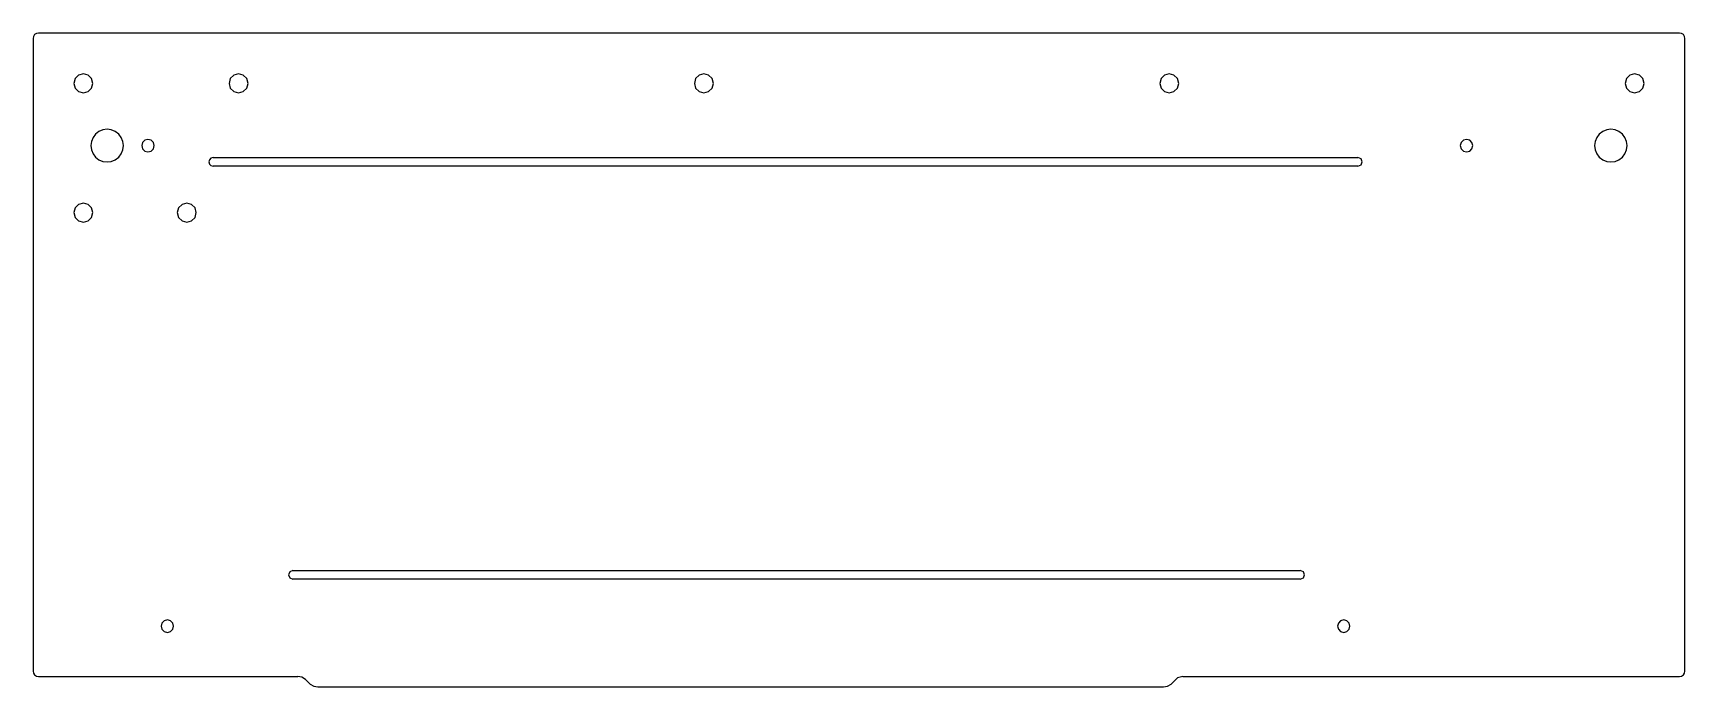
# Model space of a CAD drawing. Extents: x -310 to 15, y 23 to 318.
# Drawn here: x -309.6 to 15, y 23.4 to 151.9 of the extents above.
import ezdxf

# ---------------------------------------------------------------- set-up
doc = ezdxf.new("R2010")
doc.units = 0

msp = doc.modelspace()

# ---------------------------------------------------------------- linework, layer by layer
for p, q in [((-309.599, 150.824), (-309.599, 26.4901)), ((-309.514834, 151.23853), (-309.59866, 150.82334)), ((-309.28624, 151.57758), (-309.514834, 151.23853)), ((-308.94719, 151.806174), (-309.28624, 151.57758)), ((-308.532, 151.89), (-308.94719, 151.806174)), ((13.9219, 151.891), (-308.532, 151.891)), ((14.33583, 151.806834), (13.92064, 151.89066)), ((14.67488, 151.57824), (14.33583, 151.806834)), ((14.903474, 151.23919), (14.67488, 151.57824)), ((14.9873, 150.824), (14.903474, 151.23919)), ((14.9887, 26.4898), (14.9887, 150.824)), ((-301.321911, 142.929335), (-301.571998, 141.996)), ((-300.638663, 143.612584), (-301.321911, 142.929335)), ((-299.705328, 143.86267), (-300.638663, 143.612584)), ((-298.771993, 143.612584), (-299.705328, 143.86267)), ((-298.088744, 142.929335), (-298.771993, 143.612584)), ((-297.838655, 141.996), (-298.088744, 142.929335)), ((-270.843357, 142.93116), (-271.092, 141.996)), ((-270.159917, 143.616184), (-270.843357, 142.93116)), ((-269.225335, 143.86699), (-270.159917, 143.616184)), ((-268.290753, 143.616184), (-269.225335, 143.86699)), ((-267.607313, 142.93116), (-268.290753, 143.616184)), ((-267.35867, 141.996), (-267.607313, 142.93116)), ((-179.404357, 142.93116), (-179.653, 141.996)), ((-178.720917, 143.616184), (-179.404357, 142.93116)), ((-177.786335, 143.86699), (-178.720917, 143.616184)), ((-176.851753, 143.616184), (-177.786335, 143.86699)), ((-176.168313, 142.93116), (-176.851753, 143.616184)), ((-175.91967, 141.996), (-176.168313, 142.93116)), ((-87.963957, 142.93116), (-88.2126, 141.996)), ((-87.280517, 143.616184), (-87.963957, 142.93116)), ((-86.345935, 143.86699), (-87.280517, 143.616184)), ((-85.411353, 143.616184), (-86.345935, 143.86699)), ((-84.727913, 142.93116), (-85.411353, 143.616184)), ((-84.47927, 141.996), (-84.727913, 142.93116)), ((3.477389, 142.929335), (3.227303, 141.996)), ((4.160638, 143.612584), (3.477389, 142.929335)), ((5.093973, 143.86267), (4.160638, 143.612584)), ((6.027308, 143.612584), (5.093973, 143.86267)), ((6.710556, 142.929335), (6.027308, 143.612584)), ((6.960645, 141.996), (6.710556, 142.929335)), ((-301.572, 141.996), (-301.321909, 141.062665)), ((-301.571998, 141.996), (-301.572, 141.996)), ((-301.321909, 141.062665), (-300.63866, 140.379416)), ((-300.63866, 140.379416), (-299.705325, 140.12933)), ((-299.705325, 140.12933), (-298.77199, 140.379416)), ((-298.77199, 140.379416), (-298.088741, 141.062665)), ((-298.088741, 141.062665), (-297.838655, 141.996)), ((-271.092, 141.996), (-270.843357, 141.06084)), ((-271.092, 141.996), (-271.092, 141.996)), ((-270.843357, 141.06084), (-270.159917, 140.375816)), ((-270.159917, 140.375816), (-269.225335, 140.12501)), ((-269.225335, 140.12501), (-268.290753, 140.375816)), ((-268.290753, 140.375816), (-267.607313, 141.06084)), ((-267.607313, 141.06084), (-267.35867, 141.996)), ((-179.653, 141.996), (-179.404357, 141.06084)), ((-179.653, 141.996), (-179.653, 141.996)), ((-179.404357, 141.06084), (-178.720917, 140.375816)), ((-178.720917, 140.375816), (-177.786335, 140.12501)), ((-177.786335, 140.12501), (-176.851753, 140.375816)), ((-176.851753, 140.375816), (-176.168313, 141.06084)), ((-176.168313, 141.06084), (-175.91967, 141.996)), ((-88.2126, 141.996), (-87.963957, 141.06084)), ((-88.2126, 141.996), (-88.2126, 141.996)), ((-87.963957, 141.06084), (-87.280517, 140.375816)), ((-87.280517, 140.375816), (-86.345935, 140.12501)), ((-86.345935, 140.12501), (-85.411353, 140.375816)), ((-85.411353, 140.375816), (-84.727913, 141.06084)), ((-84.727913, 141.06084), (-84.47927, 141.996)), ((3.2273, 141.996), (3.477391, 141.062665)), ((3.227303, 141.996), (3.2273, 141.996)), ((3.477391, 141.062665), (4.16064, 140.379416)), ((4.16064, 140.379416), (5.093975, 140.12933)), ((5.093975, 140.12933), (6.02731, 140.379416)), ((6.02731, 140.379416), (6.710559, 141.062665)), ((6.710559, 141.062665), (6.960645, 141.996)), ((-298.12823, 130.600936), (-298.239, 129.766)), ((-297.810281, 131.366), (-298.12823, 130.600936)), ((-297.306691, 132.023884), (-297.810281, 131.366)), ((-296.639, 132.537281), (-297.306691, 132.023884)), ((-295.860539, 132.85882), (-296.639, 132.537281)), ((-295.039, 132.966), (-295.860539, 132.85882)), ((-294.217461, 132.85882), (-295.039, 132.966)), ((-293.439, 132.537281), (-294.217461, 132.85882)), ((-292.771309, 132.023884), (-293.439, 132.537281)), ((-292.267719, 131.366), (-292.771309, 132.023884)), ((-291.94977, 130.600936), (-292.267719, 131.366)), ((-291.839, 129.766), (-291.94977, 130.600936)), ((-288.079828, 130.380814), (-288.243, 129.766)), ((-288.079828, 130.380814), (-288.243, 129.766)), ((-287.630681, 130.831246), (-288.079828, 130.380814)), ((-287.630681, 130.831246), (-288.079828, 130.380814)), ((-287.016335, 130.996172), (-287.630681, 130.831246)), ((-287.016335, 130.996172), (-287.630681, 130.831246)), ((-286.401989, 130.831246), (-287.016335, 130.996172)), ((-286.401989, 130.831246), (-287.016335, 130.996172)), ((-285.952842, 130.380814), (-286.401989, 130.831246)), ((-285.952842, 130.380814), (-286.401989, 130.831246)), ((-285.78967, 129.766), (-285.952842, 130.380814)), ((-285.78967, 129.766), (-285.952842, 130.380814)), ((-28.988357, 130.379335), (-29.1527, 129.766)), ((-28.539365, 130.828327), (-28.988357, 130.379335)), ((-27.92603, 130.99267), (-28.539365, 130.828327)), ((-27.312695, 130.828327), (-27.92603, 130.99267)), ((-26.863703, 130.379335), (-27.312695, 130.828327)), ((-26.69936, 129.766), (-26.863703, 130.379335)), ((-2.66194, 130.600936), (-2.77271, 129.766)), ((-2.343991, 131.366), (-2.66194, 130.600936)), ((-1.840401, 132.023884), (-2.343991, 131.366)), ((-1.17271, 132.537281), (-1.840401, 132.023884)), ((-0.394249, 132.85882), (-1.17271, 132.537281)), ((0.42729, 132.966), (-0.394249, 132.85882)), ((1.248829, 132.85882), (0.42729, 132.966)), ((2.02729, 132.537281), (1.248829, 132.85882)), ((2.694981, 132.023884), (2.02729, 132.537281)), ((3.198571, 131.366), (2.694981, 132.023884)), ((3.51652, 130.600936), (3.198571, 131.366)), ((3.62729, 129.766), (3.51652, 130.600936)), ((-298.239, 129.766), (-298.12823, 128.931064)), ((-298.239, 129.766), (-298.239, 129.766)), ((-298.12823, 128.931064), (-297.810281, 128.166)), ((-297.810281, 128.166), (-297.306691, 127.508116)), ((-297.306691, 127.508116), (-296.639, 126.994719)), ((-296.639, 126.994719), (-295.860539, 126.67318)), ((-295.860539, 126.67318), (-295.039, 126.566)), ((-295.039, 126.566), (-294.217461, 126.67318)), ((-294.217461, 126.67318), (-293.439, 126.994719)), ((-293.439, 126.994719), (-292.771309, 127.508116)), ((-292.771309, 127.508116), (-292.267719, 128.166)), ((-292.267719, 128.166), (-291.94977, 128.931064)), ((-291.94977, 128.931064), (-291.839, 129.766)), ((-288.243, 129.766), (-288.079828, 129.151186)), ((-288.243, 129.766), (-288.243, 129.766)), ((-288.243, 129.766), (-288.079828, 129.151186)), ((-288.243, 129.766), (-288.243, 129.766)), ((-288.079828, 129.151186), (-287.630681, 128.700754)), ((-288.079828, 129.151186), (-287.630681, 128.700754)), ((-287.630681, 128.700754), (-287.016335, 128.535828)), ((-287.630681, 128.700754), (-287.016335, 128.535828)), ((-287.016335, 128.535828), (-286.401989, 128.700754)), ((-287.016335, 128.535828), (-286.401989, 128.700754)), ((-286.401989, 128.700754), (-285.952842, 129.151186)), ((-286.401989, 128.700754), (-285.952842, 129.151186)), ((-285.952842, 129.151186), (-285.78967, 129.766)), ((-285.952842, 129.151186), (-285.78967, 129.766)), ((-274.957104, 126.992708), (-275.071647, 126.56566)), ((-274.644222, 127.30511), (-274.957104, 126.992708)), ((-274.217, 127.419), (-274.644222, 127.30511)), ((-274.217, 127.42), (-49.2594, 127.42)), ((-48.656741, 127.169281), (-49.2593, 127.41968)), ((-48.407265, 126.56634), (-48.656741, 127.169281)), ((-29.1527, 129.766), (-28.988357, 129.152665)), ((-29.1527, 129.766), (-29.1527, 129.766)), ((-28.988357, 129.152665), (-28.539365, 128.703673)), ((-28.539365, 128.703673), (-27.92603, 128.53933)), ((-27.92603, 128.53933), (-27.312695, 128.703673)), ((-27.312695, 128.703673), (-26.863703, 129.152665)), ((-26.863703, 129.152665), (-26.69936, 129.766)), ((-2.77271, 129.766), (-2.66194, 128.931064)), ((-2.77271, 129.766), (-2.77271, 129.766)), ((-2.66194, 128.931064), (-2.343991, 128.166)), ((-2.343991, 128.166), (-1.840401, 127.508116)), ((-1.840401, 127.508116), (-1.17271, 126.994719)), ((-1.17271, 126.994719), (-0.394249, 126.67318)), ((-0.394249, 126.67318), (0.42729, 126.566)), ((0.42729, 126.566), (1.248829, 126.67318)), ((1.248829, 126.67318), (2.02729, 126.994719)), ((2.02729, 126.994719), (2.694981, 127.508116)), ((2.694981, 127.508116), (3.198571, 128.166)), ((3.198571, 128.166), (3.51652, 128.931064)), ((3.51652, 128.931064), (3.62729, 129.766)), ((-275.071647, 126.56566), (-274.957104, 126.138612)), ((-274.957104, 126.138612), (-274.644222, 125.82621)), ((-274.644222, 125.82621), (-274.217, 125.71232)), ((-49.2594, 125.712), (-274.217, 125.712)), ((-49.2593, 125.713), (-48.656741, 125.963399)), ((-48.656741, 125.963399), (-48.407265, 126.56634)), ((-301.321911, 117.529335), (-301.571998, 116.596)), ((-300.638663, 118.212584), (-301.321911, 117.529335)), ((-299.705328, 118.46267), (-300.638663, 118.212584)), ((-298.771993, 118.212584), (-299.705328, 118.46267)), ((-298.088744, 117.529335), (-298.771993, 118.212584)), ((-297.838655, 116.596), (-298.088744, 117.529335)), ((-281.003357, 117.53116), (-281.252, 116.596)), ((-280.319917, 118.216184), (-281.003357, 117.53116)), ((-279.385335, 118.46699), (-280.319917, 118.216184)), ((-278.450753, 118.216184), (-279.385335, 118.46699)), ((-277.767313, 117.53116), (-278.450753, 118.216184)), ((-277.51867, 116.596), (-277.767313, 117.53116)), ((-301.572, 116.596), (-301.321909, 115.662665)), ((-301.571998, 116.596), (-301.572, 116.596)), ((-301.321909, 115.662665), (-300.63866, 114.979416)), ((-300.63866, 114.979416), (-299.705325, 114.72933)), ((-299.705325, 114.72933), (-298.77199, 114.979416)), ((-298.77199, 114.979416), (-298.088741, 115.662665)), ((-298.088741, 115.662665), (-297.838655, 116.596)), ((-281.252, 116.596), (-281.003357, 115.66084)), ((-281.252, 116.596), (-281.252, 116.596)), ((-281.003357, 115.66084), (-280.319917, 114.975816)), ((-280.319917, 114.975816), (-279.385335, 114.72501)), ((-279.385335, 114.72501), (-278.450753, 114.975816)), ((-278.450753, 114.975816), (-277.767313, 115.66084)), ((-277.767313, 115.66084), (-277.51867, 116.596)), ((-259.159934, 46.025667), (-259.40907, 45.42307)), ((-258.558, 46.2764), (-259.159934, 46.025667)), ((-258.558, 46.2763), (-60.5892, 46.2763)), ((-59.987366, 46.025727), (-60.5893, 46.27646)), ((-59.73823, 45.42313), (-59.987366, 46.025727)), ((-259.40907, 45.42307), (-259.159934, 44.820473)), ((-259.159934, 44.820473), (-258.558, 44.56974)), ((-60.5892, 44.5697), (-258.558, 44.5697)), ((-60.5893, 44.5698), (-59.987366, 44.820533)), ((-59.987366, 44.820533), (-59.73823, 45.42313)), ((-284.259315, 35.931826), (-284.422, 35.3164)), ((-283.810104, 36.382854), (-284.259315, 35.931826)), ((-283.19534, 36.548023), (-283.810104, 36.382854)), ((-282.580576, 36.382854), (-283.19534, 36.548023)), ((-282.131365, 35.931826), (-282.580576, 36.382854)), ((-281.96868, 35.3164), (-282.131365, 35.931826)), ((-53.119528, 35.931214), (-53.2827, 35.3164)), ((-52.670381, 36.381646), (-53.119528, 35.931214)), ((-52.056035, 36.546572), (-52.670381, 36.381646)), ((-51.441689, 36.381646), (-52.056035, 36.546572)), ((-50.992542, 35.931214), (-51.441689, 36.381646)), ((-50.82937, 35.3164), (-50.992542, 35.931214)), ((-284.422, 35.3164), (-284.259315, 34.700974)), ((-284.422, 35.3164), (-284.422, 35.3164)), ((-284.259315, 34.700974), (-283.810104, 34.249946)), ((-283.810104, 34.249946), (-283.19534, 34.084777)), ((-283.19534, 34.084777), (-282.580576, 34.249946)), ((-282.580576, 34.249946), (-282.131365, 34.700974)), ((-282.131365, 34.700974), (-281.96868, 35.3164)), ((-53.2827, 35.3164), (-53.119528, 34.701586)), ((-53.2827, 35.3164), (-53.2827, 35.3164)), ((-53.119528, 34.701586), (-52.670381, 34.251154)), ((-52.670381, 34.251154), (-52.056035, 34.086228)), ((-52.056035, 34.086228), (-51.441689, 34.251154)), ((-51.441689, 34.251154), (-50.992542, 34.701586)), ((-50.992542, 34.701586), (-50.82937, 35.3164)), ((-309.599, 26.4899), (-309.515174, 26.07471)), ((-309.515174, 26.07471), (-309.28658, 25.73566)), ((14.67485, 25.735531), (14.906071, 26.081589)), ((14.906071, 26.081589), (14.98726, 26.48979)), ((-309.28658, 25.73566), (-308.94753, 25.507066)), ((-308.94753, 25.507066), (-308.53234, 25.42324)), ((-308.532, 25.4233), (-257.537, 25.4233)), ((-256.750614, 25.273095), (-257.53697, 25.423312)), ((-256.075, 24.8436), (-256.750614, 25.273095)), ((-256.075, 24.8436), (-255.125605, 23.950367)), ((-255.125, 23.9503), (-254.449386, 23.520805)), ((-254.449386, 23.520805), (-253.66303, 23.370588)), ((-253.664, 23.3707), (-87.45, 23.370982)), ((-87.4494, 23.3709), (-86.663227, 23.52131)), ((-86.663227, 23.52131), (-85.98809, 23.95129)), ((-85.9881, 23.9512), (-84.7102, 25.15657)), ((-83.6774, 25.4231), (-84.71019, 25.156457)), ((-83.6773, 25.4233), (13.9219, 25.4233)), ((13.9206, 25.4231), (14.328798, 25.5043)), ((14.328798, 25.5043), (14.67485, 25.735531))]:
    msp.add_line(p, q)

doc.saveas('drawing.dxf')
